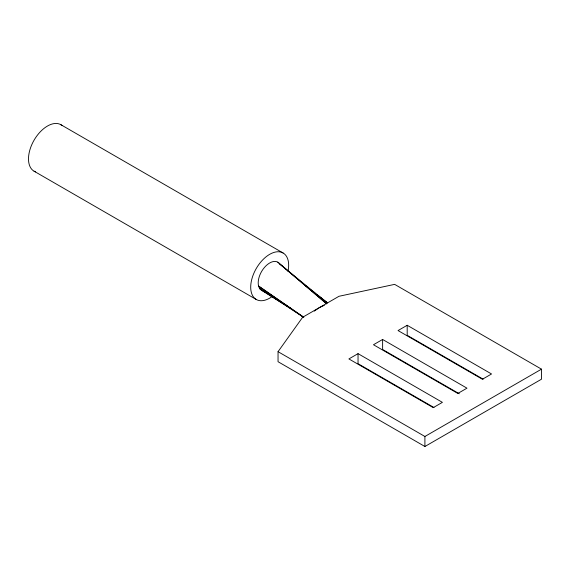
<?xml version="1.0" encoding="UTF-8"?>
<svg xmlns="http://www.w3.org/2000/svg" width="570" height="570" viewBox="0 0 570 570"><rect width="100%" height="100%" fill="white"/><g stroke="black" fill="none" stroke-linecap="round" stroke-linejoin="round"><path stroke-width="0.85" d="M278.046 351.683L302.649 317.262L338.986 296.286L394.632 284.366L541.5 369.161L541.5 379.193L424.907 446.502L278.046 361.715L278.046 351.683L424.907 436.478L541.5 369.161M314.241 311.127L319.293 307.658L324.344 305.299M358.038 353.649L348.897 358.929L433.25 407.636L442.398 402.356L358.038 353.649L358.038 363.681L433.962 407.514M382.62 339.464L373.471 344.743L457.831 393.45L466.973 388.17L382.62 339.464L382.62 349.495L459.306 393.77M407.194 325.278L398.045 330.557L482.405 379.257L491.547 373.977L407.194 325.278L407.194 335.31L483.111 379.143M60.89 124.709L283.098 253.002M34.057 171.185L256.265 299.478M261.566 290.301L287.871 306.61M289.375 307.543L291.626 308.94M282.1 302.713L259.742 288.612L302.684 316.692M284.337 304.123L286.575 305.534M302.82 316.557L258.595 286.076L303.824 317.447M303.831 284.359L308.726 288.163M310.123 289.254L315.011 293.065M316.407 294.149L327.586 302.855M316.778 294.676L327.159 302.834L279.628 263.867A16.238 9.377 -60 0 0 261.922 270.942A16.238 9.377 -60 0 0 263.098 290.899M279.628 263.867L326.738 303.888L277.804 262.171M424.907 436.478L424.907 446.502M35.532 171.869A26.833 15.49 -60 0 1 34.057 140.199A26.833 15.49 -60 0 1 62.215 125.642M272.51 296.272A26.833 15.49 -60 0 1 250.707 287.465A26.833 15.49 -60 0 1 272.04 253.137A26.833 15.49 -60 0 1 288.014 271.327"/></g></svg>
